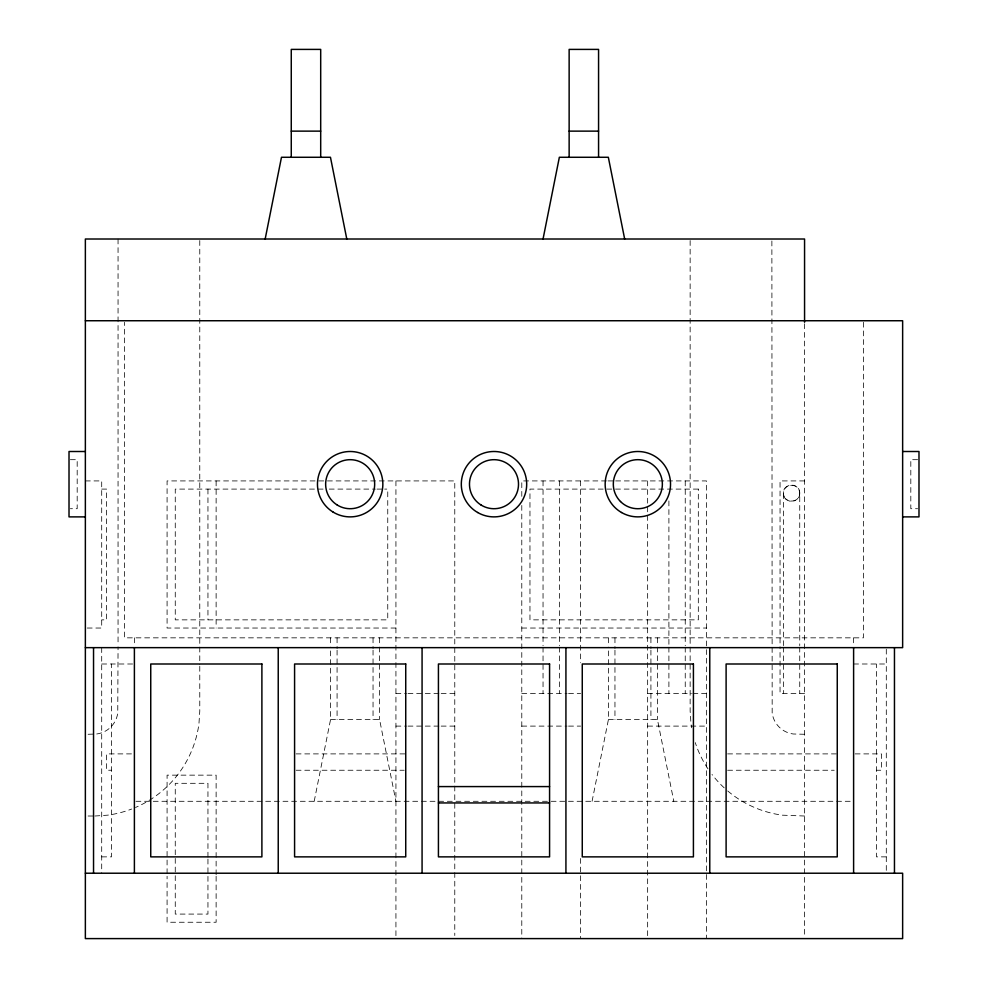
<?xml version="1.0" encoding="UTF-8"?>
<svg xmlns="http://www.w3.org/2000/svg" width="988" height="988" viewBox="0 0 988 988"><rect width="100%" height="100%" fill="white"/><g stroke="black" fill="none" stroke-linecap="round" stroke-linejoin="round"><path stroke-width="0.74" stroke-dasharray="4.94 3.71" d="M783.385 645.633L783.385 493.185C782.99 482.687 800.132 482.687 799.737 493.185L799.737 645.633M799.737 493.185C800.132 503.682 782.99 503.682 783.385 493.185M314.196 801.293L330.548 719.573L330.548 647.091M592.071 801.293L608.423 719.573L608.423 647.091M94.873 816.014L107.408 815.186A106.334 106.334 0 0 0 131.639 809.036M70.383 459.679L77.188 459.679L77.188 508.709L70.383 508.709M917.617 459.679L910.813 459.679L910.813 508.709L917.617 508.709M85.363 480.921L101.702 480.921L101.702 628.035L85.363 628.035M606.447 480.921L521.788 480.921L521.788 496.334M607.978 480.921L614.141 480.921M615.685 480.921L706.494 480.921L706.494 938.6M804.565 480.921L780.051 480.921L780.051 648.758M101.702 489.097L106.605 489.097L106.605 619.859L101.702 619.859M323.076 489.097L175.259 489.097L175.259 619.859L387.753 619.859L387.753 489.097L384.678 489.097M329.239 489.097L375.44 489.097M376.971 489.097L383.134 489.097M395.929 628.035L167.083 628.035L167.083 480.921L454.776 480.921L454.776 935.525M521.788 628.035L706.494 628.035M101.702 663.998L134.393 663.998M853.607 663.998L886.298 663.998M395.929 693.415L406.488 693.415M407.995 693.415L439.685 693.415M441.191 693.415L454.776 693.415M521.788 693.415L567.05 693.415M568.557 693.415L580.635 693.415M647.646 693.415L691.402 693.415M692.909 693.415L706.494 693.415M804.565 693.415L780.051 693.415L780.051 650.302M330.548 719.573L379.577 719.573L395.929 801.293M608.423 719.573L657.452 719.573L673.804 801.293M395.929 726.106L406.488 726.106M407.995 726.106L439.685 726.106M441.191 726.106L454.776 726.106M521.788 726.106L567.05 726.106M568.557 726.106L580.635 726.106M647.646 726.106L706.494 726.106M88.093 734.282L96.725 733.985A24.428 24.428 0 0 0 117.757 712.953L118.054 646.856M804.565 734.282L793.203 733.985A24.428 24.428 0 0 1 772.171 712.953L771.875 239.01M131.478 753.893L106.605 753.893L106.605 770.245L111.508 770.245M296.128 753.893L405.735 753.893M727.625 753.893L837.256 753.893M855.151 753.893L881.395 753.893L881.395 770.245L876.492 770.245M296.128 770.245L404.191 770.245M727.625 770.245L834.218 770.245M135.936 801.293L852.064 801.293M88.08 816.014L93.514 816.014M804.565 816.014L782.508 815.186A106.334 106.334 0 0 1 725.241 788.782M101.702 856.868L111.508 856.868L111.508 663.998M886.298 856.868L876.492 856.868L876.492 663.998M886.298 649.178L886.298 871.688M863.413 322.273L863.413 637.84L124.587 637.84L124.587 322.273M853.607 637.84L853.607 645.547M804.565 323.755L804.565 935.513M799.737 647.177L799.737 693.415M783.385 647.177L783.385 693.415M690.143 240.553L690.143 711.101L690.97 723.636A106.334 106.334 0 0 0 691.6 727.761M685.24 480.921L685.24 645.683M685.24 647.226L685.24 693.415M668.901 500.941L668.901 645.683M668.901 647.226L668.901 693.415M657.452 637.84L657.452 645.547M657.452 647.091L657.452 719.573M650.919 637.84L650.919 648.634M650.919 650.178L650.919 719.573M647.646 480.921L647.646 938.6M614.956 637.84L614.956 648.634M614.956 650.178L614.956 719.573M608.423 637.84L608.423 645.547M580.635 480.921L580.635 662.763M580.635 858.473L580.635 938.6M559.381 480.921L559.381 645.683M559.381 647.226L559.381 693.415M543.042 480.921L543.042 645.683M543.042 647.226L543.042 693.415M521.788 505.436L521.788 938.6M395.929 480.921L395.929 938.6M379.577 637.84L379.577 645.547M379.577 647.091L379.577 719.573M373.044 637.84L373.044 648.634M373.044 650.178L373.044 719.573M337.081 637.84L337.081 648.634M337.081 650.178L337.081 719.573M330.548 637.84L330.548 645.547M216.125 480.921L216.125 628.035M216.125 874.75L216.125 775.148L167.083 775.148L167.083 874.75M216.125 876.282L216.125 922.249L167.083 922.249L167.083 876.282M207.949 489.097L207.949 619.859M207.949 857.164L207.949 783.311L175.259 783.311L175.259 914.085L207.949 914.085L207.949 858.696M199.774 240.553L199.774 664.813M199.774 666.357L199.774 711.101L198.959 723.636A106.334 106.334 0 0 1 135.504 807.468M134.393 637.84L134.393 645.547M118.054 239.01L118.054 645.325M101.702 647.646L101.702 873.219M724.216 787.844A106.334 106.334 0 0 1 712.027 774.493M707.976 768.837A106.334 106.334 0 0 1 695.268 742.618M698.318 489.097L529.963 489.097L529.963 619.859L698.318 619.859L698.318 489.097M785.781 498.965A8.176 8.176 0 0 0 799.453 495.297A8.176 8.176 0 0 0 789.437 485.293A8.176 8.176 0 0 0 785.781 498.965"/><path stroke-width="1.48" d="M265.167 239.01L281.481 157.277L330.461 157.277L346.788 239.01M543.042 239.01L559.356 157.277L608.336 157.277L624.663 239.01M291.262 131.132L320.692 131.132M569.137 131.132L598.567 131.132M85.363 320.742L902.637 320.742L902.637 647.646L85.363 647.646M85.363 451.504L69.012 451.504L69.012 516.885L85.363 516.885M902.637 451.504L918.988 451.504L918.988 516.885L902.637 516.885M438.425 786.584L549.575 786.584M438.425 802.935L549.575 802.935M85.363 873.219L902.637 873.219L902.637 938.6L85.363 938.6L85.363 239.01L804.565 239.01L804.565 322.224M894.461 647.646L894.461 873.219M853.607 647.646L853.607 873.219M709.767 647.646L709.767 873.219M598.567 157.277L598.567 49.4L569.137 49.4L569.137 157.277M565.926 647.646L565.926 873.219M422.074 647.646L422.074 873.219M320.692 157.277L320.692 49.4L291.262 49.4L291.262 157.277M278.233 647.646L278.233 873.219M134.393 647.646L134.393 873.219M93.539 647.646L93.539 873.219M261.894 663.998L150.744 663.998L150.744 856.868L261.894 856.868L261.894 663.998M405.735 663.998L294.585 663.998L294.585 856.868L405.735 856.868L405.735 663.998M549.575 663.998L438.425 663.998L438.425 856.868L549.575 856.868L549.575 663.998M693.415 663.998L582.265 663.998L582.265 856.868L693.415 856.868L693.415 663.998M837.256 663.998L726.106 663.998L726.106 856.868L837.256 856.868L837.256 663.998M337.291 505.066A24.515 24.515 0 0 0 374.662 484.898A24.515 24.515 0 0 0 338.514 462.619A24.515 24.515 0 0 0 337.291 505.066M477.649 512.5A32.69 32.69 0 0 0 526.69 484.194A32.69 32.69 0 0 0 477.649 455.876A32.69 32.69 0 0 0 477.649 512.5M333.154 512.117A32.69 32.69 0 0 0 382.838 484.96A32.69 32.69 0 0 0 334.475 455.505A32.69 32.69 0 0 0 333.154 512.117M481.131 505.066A24.515 24.515 0 0 0 518.502 484.898A24.515 24.515 0 0 0 482.354 462.619A24.515 24.515 0 0 0 481.131 505.066M621.501 512.5A32.69 32.69 0 0 0 670.531 484.194A32.69 32.69 0 0 0 621.501 455.876A32.69 32.69 0 0 0 621.501 512.5M620.501 501.534A24.515 24.515 0 0 0 661.528 490.542A24.515 24.515 0 0 0 631.493 460.507A24.515 24.515 0 0 0 620.501 501.534"/></g></svg>
